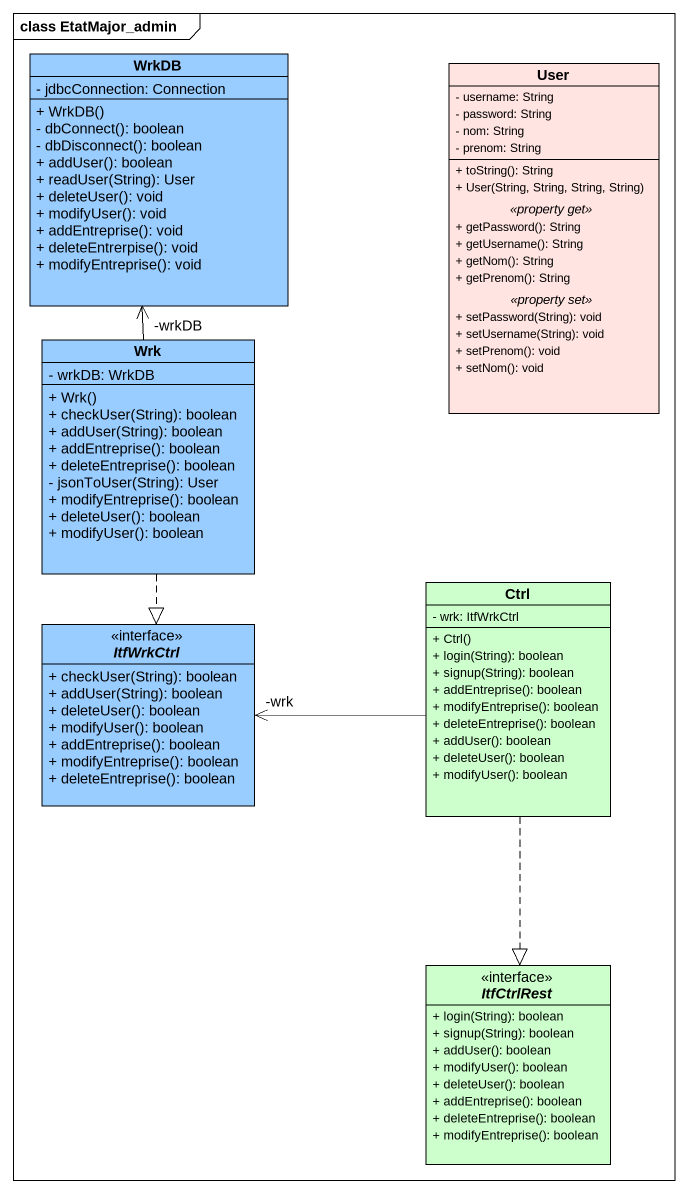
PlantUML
@startuml
mainframe class EtatMajor_admin
hide circle
hide empty members
skinparam classAttributeIconSize 0
class WrkDB #99CCFF {
  - jdbcConnection: Connection
  + WrkDB()
  - dbConnect(): boolean
  - dbDisconnect(): boolean
  + addUser(): boolean
  + readUser(String): User
  + deleteUser(): void
  + modifyUser(): void
  + addEntreprise(): void
  + deleteEntrerpise(): void
  + modifyEntreprise(): void
}
class User #FFE4E1 {
  - username: String
  - password: String
  - nom: String
  - prenom: String
  --
  + toString(): String
  + User(String, String, String, String)
  .. <<property get>> ..
  + getPassword(): String
  + getUsername(): String
  + getNom(): String
  + getPrenom(): String
  .. <<property set>> ..
  + setPassword(String): void
  + setUsername(String): void
  + setPrenom(): void
  + setNom(): void
}
class Wrk #99CCFF {
  - wrkDB: WrkDB
  + Wrk()
  + checkUser(String): boolean
  + addUser(String): boolean
  + addEntreprise(): boolean
  + deleteEntreprise(): boolean
  - jsonToUser(String): User
  + modifyEntreprise(): boolean
  + deleteUser(): boolean
  + modifyUser(): boolean
}
class Ctrl #CCFFCC {
  - wrk: ItfWrkCtrl
  + Ctrl()
  + login(String): boolean
  + signup(String): boolean
  + addEntreprise(): boolean
  + modifyEntreprise(): boolean
  + deleteEntreprise(): boolean
  + addUser(): boolean
  + deleteUser(): boolean
  + modifyUser(): boolean
}
interface ItfWrkCtrl #99CCFF {
  + checkUser(String): boolean
  + addUser(String): boolean
  + deleteUser(): boolean
  + modifyUser(): boolean
  + addEntreprise(): boolean
  + modifyEntreprise(): boolean
  + deleteEntreprise(): boolean
}
interface ItfCtrlRest #CCFFCC {
  + login(String): boolean
  + signup(String): boolean
  + addUser(): boolean
  + modifyUser(): boolean
  + deleteUser(): boolean
  + addEntreprise(): boolean
  + deleteEntreprise(): boolean
  + modifyEntreprise(): boolean
}
Wrk -up-> "-wrkDB" WrkDB
Wrk ..|> ItfWrkCtrl
Ctrl -left-> "-wrk" ItfWrkCtrl
Ctrl ..|> ItfCtrlRest
@enduml
